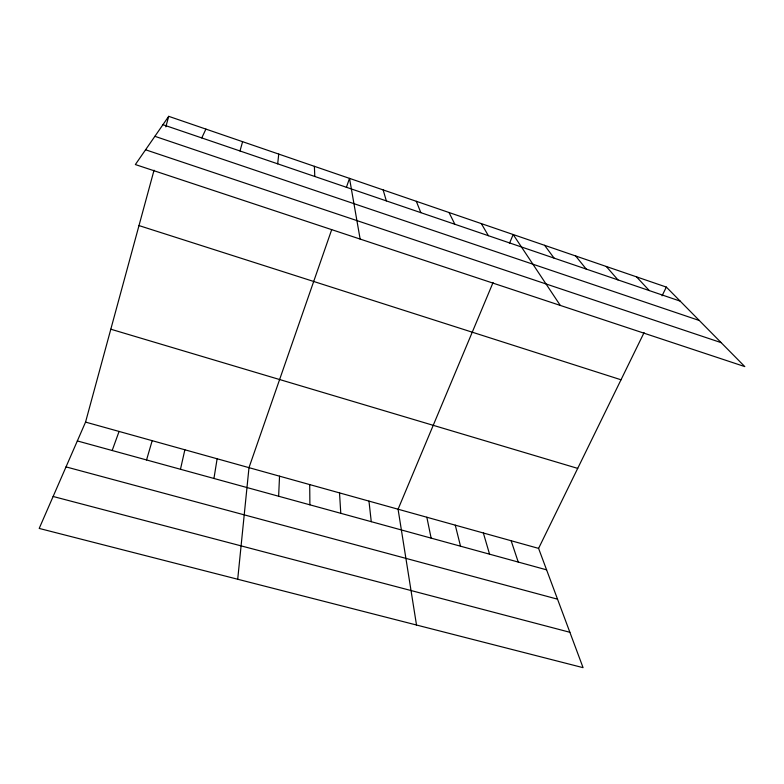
<?xml version="1.0" encoding="UTF-8"?>
<svg xmlns="http://www.w3.org/2000/svg" width="784" height="784" viewBox="0 0 784 784"><rect width="100%" height="100%" fill="white"/><g stroke="black" fill="none" stroke-linecap="round" stroke-linejoin="round"><path stroke-width="1.18" d="M278.634 496.233L279.535 476.172M237.709 579.249L248.989 467.656L331.681 229.702M277.683 163.827L278.741 154.085M213.944 478.465L217.129 458.777M180.467 469.273L184.867 449.781M644.076 332.612L538.588 548.388L583.071 667.664L39.2 528.426L85.554 422.096L154.046 170.206M165.836 126.861L168.707 116.336L666.331 287.081L744.8 366.598L135.358 164.552L168.707 116.336M240.002 150.979L242.599 141.688M146.549 459.953L152.184 440.677M346.352 187.484L349.517 178.37L360.14 239.071M112.171 450.506L119.08 431.445M493.067 282.524L398.076 509.218L416.51 625.024M509.443 243.432L513.177 234.524L560.295 305.427M201.762 137.925L205.918 129.105M662.059 295.813L666.331 287.081M53.126 496.478L569.88 632.286M66.023 466.892L557.522 599.172M77.342 440.941L546.585 569.841M85.554 422.096L538.588 548.388M110.809 329.211L577.7 468.391M138.993 225.586L621.016 379.779M145.569 149.783L721.153 342.637M154.879 136.318L699.308 320.499M162.925 124.685L680.189 301.125M636.49 276.84L649.299 290.58M606.267 266.472L617.978 279.898M575.642 255.966L586.246 269.079M544.615 245.314L554.072 258.103M481.327 223.597L488.383 235.69M449.036 212.523L454.847 224.253M416.314 201.292L420.841 212.66M511.139 540.735L518.244 562.059M383.141 189.904L386.345 200.89M483.365 532.993L489.559 554.18M455.269 525.162L460.522 546.203M426.839 517.234L431.131 538.128M368.97 501.103L371.263 521.683M339.521 492.891L340.775 513.304M314.384 166.316L314.796 176.488M309.709 484.581L309.896 504.827"/></g></svg>
